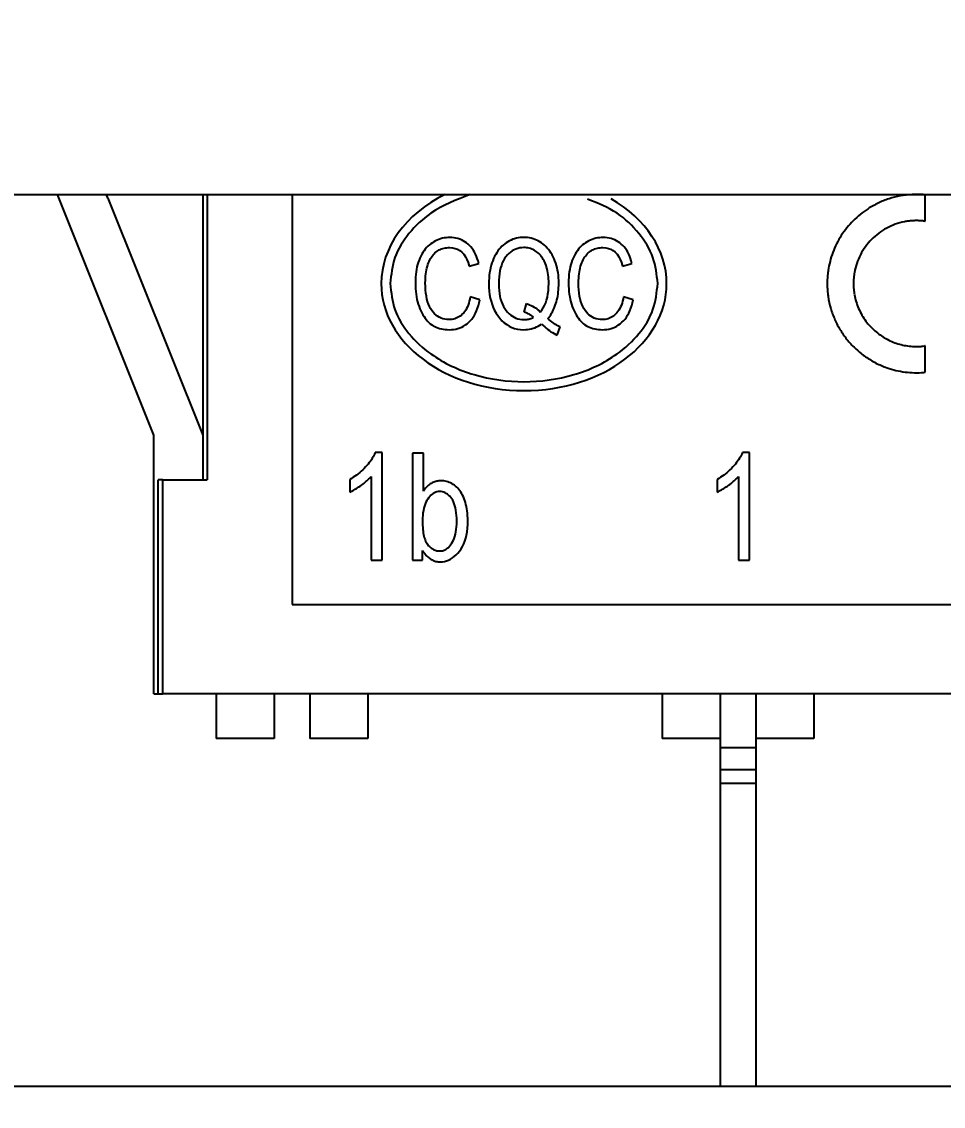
# Model space of a CAD drawing. Header units: millimetres. Extents: x 53 to 380, y 29 to 265.
# Drawn here: x 118.97 to 124.13, y 229.2 to 235.28 of the extents above; entities that cross this region are included whole.
import ezdxf

# ---------------------------------------------------------------- set-up
doc = ezdxf.new("R2010")
doc.units = ezdxf.units.MM
doc.styles.add('SLDTEXTSTYLE0', font='TXT', dxfattribs={"width": 0.75})
doc.dimstyles.new('SLDDIMSTYLE0', dxfattribs={"dimtxt": 3.5, "dimasz": 3.302, "dimexe": 0, "dimexo": 0.0625, "dimgap": 0.875, "dimtad": 1, "dimlfac": 2, "dimrnd": 1e-09, "dimzin": 4, "dimdsep": 46, "dimtxsty": 'SLDTEXTSTYLE0', "dimsah": 1, "dimcen": 0.09, "dimadec": 0, "dimazin": 1, "dimtfac": 1, "dimtofl": 0, "dimtmove": 0, "dimatfit": 3, "dimfxl": 1, "dimfrac": 2, "dimtolj": 1, "dimtzin": 12, "dimarcsym": 0})

# ---------------------------------------------------------------- blocks, each defined once
blk = doc.blocks.new('_D_1')
at = {"color": 7, "linetype": 'Continuous', "lineweight": 0, "transparency": 16777216}
for p, q in [((60.4835, 230.3116), (60.4835, 261.9316)), ((165.4838, 218.3116), (165.4838, 261.9316)), ((165.4838, 260.9316), (60.4835, 260.9316))]:
    blk.add_line(p, q, dxfattribs=at)
at = {"color": 7, "linetype": 'Continuous', "lineweight": 18, "transparency": 16777216}
for points in [[(60.4835, 260.9316), (63.7855, 260.4236), (63.7855, 261.4396)], [(165.4838, 260.9316), (162.1818, 261.4396), (162.1818, 260.4236)]]:
    blk.add_solid(points, dxfattribs=at)
at = {"color": 7, "linetype": 'Continuous', "lineweight": 18, "transparency": 16777216, "insert": (116.6187, 265.4433), "char_height": 3.5, "attachment_point": 1, "style": 'SLDTEXTSTYLE0'}
blk.add_mtext('210.00', dxfattribs=at)

msp = doc.modelspace()

# ---------------------------------------------------------------- linework, layer by layer
at = {"color": 7, "linetype": 'Continuous', "lineweight": 25}
for p, q in [((116.9602, 234.3116), (188.9835, 234.3116)), ((119.7085, 232.9616), (119.1685, 234.3116)), ((119.4516, 234.2915), (119.444, 234.3116)), ((119.9835, 234.3116), (119.9835, 232.7116)), ((120.4835, 234.3116), (120.4835, 232.0116)), ((124.0331, 234.3092), (124.0288, 234.3096)), ((124.0331, 234.2351), (124.0331, 234.3092)), ((119.4516, 234.2915), (119.9835, 232.9616)), ((124.0331, 234.161), (124.0331, 234.2351)), ((124.0311, 234.1613), (124.0331, 234.161)), ((121.3166, 234.0628), (121.3069, 234.0596)), ((121.3265, 234.0655), (121.3166, 234.0628)), ((121.3367, 234.0675), (121.3265, 234.0655)), ((121.347, 234.069), (121.3367, 234.0675)), ((121.3575, 234.0698), (121.347, 234.069)), ((121.3683, 234.0701), (121.3575, 234.0698)), ((121.38, 234.0698), (121.3683, 234.0701)), ((121.3914, 234.0686), (121.38, 234.0698)), ((121.4024, 234.0668), (121.3914, 234.0686)), ((121.4131, 234.0642), (121.4024, 234.0668)), ((121.4235, 234.0609), (121.4131, 234.0642)), ((121.4335, 234.0568), (121.4235, 234.0609)), ((121.7211, 234.0598), (121.7116, 234.056)), ((121.7309, 234.0631), (121.7211, 234.0598)), ((121.7409, 234.0657), (121.7309, 234.0631)), ((121.7511, 234.0678), (121.7409, 234.0657)), ((121.7615, 234.0693), (121.7511, 234.0678)), ((121.7722, 234.0702), (121.7615, 234.0693)), ((121.783, 234.0705), (121.7722, 234.0702)), ((121.7938, 234.0702), (121.783, 234.0705)), ((121.8043, 234.0692), (121.7938, 234.0702)), ((121.8147, 234.0677), (121.8043, 234.0692)), ((121.8248, 234.0656), (121.8147, 234.0677)), ((121.8348, 234.0628), (121.8248, 234.0656)), ((121.8446, 234.0595), (121.8348, 234.0628)), ((122.1758, 234.0628), (122.166, 234.0596)), ((122.1857, 234.0655), (122.1758, 234.0628)), ((122.1958, 234.0675), (122.1857, 234.0655)), ((122.2061, 234.069), (122.1958, 234.0675)), ((122.2167, 234.0698), (122.2061, 234.069)), ((122.2274, 234.0701), (122.2167, 234.0698)), ((122.2391, 234.0698), (122.2274, 234.0701)), ((122.2505, 234.0686), (122.2391, 234.0698)), ((122.2615, 234.0668), (122.2505, 234.0686)), ((122.2722, 234.0642), (122.2615, 234.0668)), ((122.2826, 234.0609), (122.2722, 234.0642)), ((122.2926, 234.0568), (122.2826, 234.0609)), ((121.2306, 234.0048), (121.2238, 233.9959)), ((121.2378, 234.0132), (121.2306, 234.0048)), ((121.2453, 234.021), (121.2378, 234.0132)), ((121.2532, 234.0282), (121.2453, 234.021)), ((121.2614, 234.0349), (121.2532, 234.0282)), ((121.2701, 234.041), (121.2614, 234.0349)), ((121.279, 234.0465), (121.2701, 234.041)), ((121.2881, 234.0515), (121.279, 234.0465)), ((121.2974, 234.0558), (121.2881, 234.0515)), ((121.3069, 234.0596), (121.2974, 234.0558)), ((121.3024, 233.9965), (121.3088, 234.0001)), ((121.3088, 234.0001), (121.3153, 234.0032)), ((121.3153, 234.0032), (121.3221, 234.006)), ((121.3221, 234.006), (121.3291, 234.0083)), ((121.3291, 234.0083), (121.3363, 234.0102)), ((121.3363, 234.0102), (121.3437, 234.0116)), ((121.3437, 234.0116), (121.3513, 234.0127)), ((121.3513, 234.0127), (121.3592, 234.0133)), ((121.3592, 234.0133), (121.3673, 234.0135)), ((121.3673, 234.0135), (121.3832, 234.0125)), ((121.3832, 234.0125), (121.3979, 234.0093)), ((121.3979, 234.0093), (121.4116, 234.0041)), ((121.4116, 234.0041), (121.4242, 233.9968)), ((121.4432, 234.052), (121.4335, 234.0568)), ((121.4525, 234.0464), (121.4432, 234.052)), ((121.4616, 234.0402), (121.4525, 234.0464)), ((121.4703, 234.0331), (121.4616, 234.0402)), ((121.4785, 234.0254), (121.4703, 234.0331)), ((121.4863, 234.0169), (121.4785, 234.0254)), ((121.4935, 234.0078), (121.4863, 234.0169)), ((121.5003, 233.998), (121.4935, 234.0078)), ((121.6447, 234.004), (121.6378, 233.9948)), ((121.6519, 234.0126), (121.6447, 234.004)), ((121.6595, 234.0206), (121.6519, 234.0126)), ((121.6674, 234.028), (121.6595, 234.0206)), ((121.6757, 234.0348), (121.6674, 234.028)), ((121.6843, 234.041), (121.6757, 234.0348)), ((121.6932, 234.0466), (121.6843, 234.041)), ((121.7023, 234.0516), (121.6932, 234.0466)), ((121.7116, 234.056), (121.7023, 234.0516)), ((121.7278, 234.0008), (121.7179, 233.9952)), ((121.7381, 234.0054), (121.7278, 234.0008)), ((121.7488, 234.0089), (121.7381, 234.0054)), ((121.7599, 234.0115), (121.7488, 234.0089)), ((121.7714, 234.013), (121.7599, 234.0115)), ((121.7834, 234.0135), (121.7714, 234.013)), ((121.7909, 234.0133), (121.7834, 234.0135)), ((121.7984, 234.0126), (121.7909, 234.0133)), ((121.8057, 234.0114), (121.7984, 234.0126)), ((121.813, 234.0098), (121.8057, 234.0114)), ((121.8201, 234.0077), (121.813, 234.0098)), ((121.8271, 234.0052), (121.8201, 234.0077)), ((121.8339, 234.0021), (121.8271, 234.0052)), ((121.8407, 233.9987), (121.8339, 234.0021)), ((121.8542, 234.0555), (121.8446, 234.0595)), ((121.8636, 234.0509), (121.8542, 234.0555)), ((121.8728, 234.0457), (121.8636, 234.0509)), ((121.8818, 234.0399), (121.8728, 234.0457)), ((121.8905, 234.0336), (121.8818, 234.0399)), ((121.8988, 234.0266), (121.8905, 234.0336)), ((121.9068, 234.0191), (121.8988, 234.0266)), ((121.9144, 234.011), (121.9068, 234.0191)), ((121.9217, 234.0024), (121.9144, 234.011)), ((121.9286, 233.9932), (121.9217, 234.0024)), ((122.0898, 234.0048), (122.083, 233.9959)), ((122.0969, 234.0132), (122.0898, 234.0048)), ((122.1044, 234.021), (122.0969, 234.0132)), ((122.1123, 234.0282), (122.1044, 234.021)), ((122.1206, 234.0349), (122.1123, 234.0282)), ((122.1292, 234.041), (122.1206, 234.0349)), ((122.1381, 234.0465), (122.1292, 234.041)), ((122.1472, 234.0515), (122.1381, 234.0465)), ((122.1565, 234.0558), (122.1472, 234.0515)), ((122.166, 234.0596), (122.1565, 234.0558)), ((122.1616, 233.9965), (122.1679, 234.0001)), ((122.1679, 234.0001), (122.1745, 234.0032)), ((122.1745, 234.0032), (122.1812, 234.006)), ((122.1812, 234.006), (122.1882, 234.0083)), ((122.1882, 234.0083), (122.1954, 234.0102)), ((122.1954, 234.0102), (122.2028, 234.0116)), ((122.2028, 234.0116), (122.2105, 234.0127)), ((122.2105, 234.0127), (122.2183, 234.0133)), ((122.2183, 234.0133), (122.2264, 234.0135)), ((122.2264, 234.0135), (122.2423, 234.0125)), ((122.2423, 234.0125), (122.2571, 234.0093)), ((122.2571, 234.0093), (122.2708, 234.0041)), ((122.2708, 234.0041), (122.2834, 233.9968)), ((122.3023, 234.052), (122.2926, 234.0568)), ((122.3117, 234.0464), (122.3023, 234.052)), ((122.3207, 234.0402), (122.3117, 234.0464)), ((122.3294, 234.0331), (122.3207, 234.0402)), ((122.3377, 234.0254), (122.3294, 234.0331)), ((122.3454, 234.0169), (122.3377, 234.0254)), ((122.3527, 234.0078), (122.3454, 234.0169)), ((122.3594, 233.998), (122.3527, 234.0078)), ((121.1954, 233.943), (121.191, 233.9308)), ((121.2003, 233.9547), (121.1954, 233.943)), ((121.2056, 233.9658), (121.2003, 233.9547)), ((121.2113, 233.9764), (121.2056, 233.9658)), ((121.2174, 233.9864), (121.2113, 233.9764)), ((121.2238, 233.9959), (121.2174, 233.9864)), ((121.2521, 233.9359), (121.256, 233.944)), ((121.256, 233.944), (121.2602, 233.9517)), ((121.2602, 233.9517), (121.2647, 233.959)), ((121.2647, 233.959), (121.2693, 233.9657)), ((121.2693, 233.9657), (121.2742, 233.972)), ((121.2742, 233.972), (121.2794, 233.9778)), ((121.2794, 233.9778), (121.2848, 233.9832)), ((121.2848, 233.9832), (121.2904, 233.9881)), ((121.2904, 233.9881), (121.2963, 233.9925)), ((121.2963, 233.9925), (121.3024, 233.9965)), ((121.4242, 233.9968), (121.4357, 233.9874)), ((121.4357, 233.9874), (121.4461, 233.9759)), ((121.4461, 233.9759), (121.4554, 233.9624)), ((121.4554, 233.9624), (121.4636, 233.9467)), ((121.4636, 233.9467), (121.4707, 233.929)), ((121.5065, 233.9875), (121.5003, 233.998)), ((121.5122, 233.9763), (121.5065, 233.9875)), ((121.5174, 233.9644), (121.5122, 233.9763)), ((121.5221, 233.9518), (121.5174, 233.9644)), ((121.5263, 233.9385), (121.5221, 233.9518)), ((121.53, 233.9245), (121.5263, 233.9385)), ((121.6084, 233.9398), (121.6038, 233.9273)), ((121.6135, 233.9519), (121.6084, 233.9398)), ((121.6191, 233.9636), (121.6135, 233.9519)), ((121.625, 233.9746), (121.6191, 233.9636)), ((121.6312, 233.985), (121.625, 233.9746)), ((121.6378, 233.9948), (121.6312, 233.985)), ((121.6682, 233.9402), (121.6621, 233.9275)), ((121.675, 233.9518), (121.6682, 233.9402)), ((121.6826, 233.9625), (121.675, 233.9518)), ((121.6908, 233.9722), (121.6826, 233.9625)), ((121.6994, 233.9809), (121.6908, 233.9722)), ((121.7085, 233.9885), (121.6994, 233.9809)), ((121.7179, 233.9952), (121.7085, 233.9885)), ((121.8473, 233.9947), (121.8407, 233.9987)), ((121.8538, 233.9903), (121.8473, 233.9947)), ((121.8601, 233.9855), (121.8538, 233.9903)), ((121.8661, 233.9802), (121.8601, 233.9855)), ((121.8719, 233.9744), (121.8661, 233.9802)), ((121.8773, 233.9683), (121.8719, 233.9744)), ((121.8825, 233.9617), (121.8773, 233.9683)), ((121.8874, 233.9546), (121.8825, 233.9617)), ((121.8921, 233.9472), (121.8874, 233.9546)), ((121.8964, 233.9392), (121.8921, 233.9472)), ((121.9005, 233.9309), (121.8964, 233.9392)), ((121.9351, 233.9835), (121.9286, 233.9932)), ((121.9413, 233.9732), (121.9351, 233.9835)), ((121.9471, 233.9623), (121.9413, 233.9732)), ((121.9525, 233.9509), (121.9471, 233.9623)), ((121.9575, 233.939), (121.9525, 233.9509)), ((121.962, 233.9267), (121.9575, 233.939)), ((122.0546, 233.943), (122.0502, 233.9308)), ((122.0595, 233.9547), (122.0546, 233.943)), ((122.0648, 233.9658), (122.0595, 233.9547)), ((122.0705, 233.9764), (122.0648, 233.9658)), ((122.0765, 233.9864), (122.0705, 233.9764)), ((122.083, 233.9959), (122.0765, 233.9864)), ((122.1112, 233.9359), (122.1152, 233.944)), ((122.1152, 233.944), (122.1194, 233.9517)), ((122.1194, 233.9517), (122.1238, 233.959)), ((122.1238, 233.959), (122.1285, 233.9657)), ((122.1285, 233.9657), (122.1334, 233.972)), ((122.1334, 233.972), (122.1385, 233.9778)), ((122.1385, 233.9778), (122.1439, 233.9832)), ((122.1439, 233.9832), (122.1496, 233.9881)), ((122.1496, 233.9881), (122.1555, 233.9925)), ((122.1555, 233.9925), (122.1616, 233.9965)), ((122.2834, 233.9968), (122.2949, 233.9874)), ((122.2949, 233.9874), (122.3053, 233.9759)), ((122.3053, 233.9759), (122.3146, 233.9624)), ((122.3146, 233.9624), (122.3228, 233.9467)), ((122.3228, 233.9467), (122.3299, 233.929)), ((122.3656, 233.9875), (122.3594, 233.998)), ((122.3714, 233.9763), (122.3656, 233.9875)), ((122.3766, 233.9644), (122.3714, 233.9763)), ((122.3812, 233.9518), (122.3766, 233.9644)), ((122.3854, 233.9385), (122.3812, 233.9518)), ((122.3891, 233.9245), (122.3854, 233.9385)), ((121.181, 233.8912), (121.1787, 233.877)), ((121.1838, 233.9049), (121.181, 233.8912)), ((121.1872, 233.9181), (121.1838, 233.9049)), ((121.191, 233.9308), (121.1872, 233.9181)), ((121.235, 233.877), (121.2369, 233.888)), ((121.2369, 233.888), (121.2393, 233.8985)), ((121.2393, 233.8985), (121.242, 233.9085)), ((121.242, 233.9085), (121.245, 233.9181)), ((121.245, 233.9181), (121.2484, 233.9272)), ((121.2484, 233.9272), (121.2521, 233.9359)), ((121.4707, 233.929), (121.4767, 233.9091)), ((121.4767, 233.9091), (121.53, 233.9245)), ((121.5933, 233.887), (121.5909, 233.8727)), ((121.5963, 233.9009), (121.5933, 233.887)), ((121.5998, 233.9143), (121.5963, 233.9009)), ((121.6038, 233.9273), (121.5998, 233.9143)), ((121.6489, 233.8836), (121.6461, 233.867)), ((121.6525, 233.8992), (121.6489, 233.8836)), ((121.6569, 233.9138), (121.6525, 233.8992)), ((121.6621, 233.9275), (121.6569, 233.9138)), ((121.9043, 233.9221), (121.9005, 233.9309)), ((121.9077, 233.9129), (121.9043, 233.9221)), ((121.9108, 233.9033), (121.9077, 233.9129)), ((121.9136, 233.8933), (121.9108, 233.9033)), ((121.9159, 233.883), (121.9136, 233.8933)), ((121.918, 233.8722), (121.9159, 233.883)), ((121.9659, 233.9139), (121.962, 233.9267)), ((121.9693, 233.9007), (121.9659, 233.9139)), ((121.9722, 233.8871), (121.9693, 233.9007)), ((121.9746, 233.8731), (121.9722, 233.8871)), ((122.0401, 233.8912), (122.0378, 233.877)), ((122.043, 233.9049), (122.0401, 233.8912)), ((122.0463, 233.9181), (122.043, 233.9049)), ((122.0502, 233.9308), (122.0463, 233.9181)), ((122.0941, 233.877), (122.0961, 233.888)), ((122.0961, 233.888), (122.0984, 233.8985)), ((122.0984, 233.8985), (122.1011, 233.9085)), ((122.1011, 233.9085), (122.1041, 233.9181)), ((122.1041, 233.9181), (122.1075, 233.9272)), ((122.1075, 233.9272), (122.1112, 233.9359)), ((122.3299, 233.929), (122.3359, 233.9091)), ((122.3359, 233.9091), (122.3891, 233.9245)), ((121.1748, 233.8313), (121.1746, 233.815)), ((121.1756, 233.847), (121.1748, 233.8313)), ((121.1769, 233.8622), (121.1756, 233.847)), ((121.1787, 233.877), (121.1769, 233.8622)), ((121.2305, 233.815), (121.2307, 233.8283)), ((121.2307, 233.8283), (121.2312, 233.8412)), ((121.2312, 233.8412), (121.2321, 233.8536)), ((121.2321, 233.8536), (121.2334, 233.8655)), ((121.2334, 233.8655), (121.235, 233.877)), ((121.5868, 233.8273), (121.5866, 233.8113)), ((121.5876, 233.8429), (121.5868, 233.8273)), ((121.589, 233.858), (121.5876, 233.8429)), ((121.5909, 233.8727), (121.589, 233.858)), ((121.6429, 233.8308), (121.6425, 233.8113)), ((121.6441, 233.8494), (121.6429, 233.8308)), ((121.6461, 233.867), (121.6441, 233.8494)), ((121.9196, 233.8611), (121.918, 233.8722)), ((121.9209, 233.8496), (121.9196, 233.8611)), ((121.9218, 233.8376), (121.9209, 233.8496)), ((121.9223, 233.8253), (121.9218, 233.8376)), ((121.9225, 233.8126), (121.9223, 233.8253)), ((121.9764, 233.8586), (121.9746, 233.8731)), ((121.9777, 233.8437), (121.9764, 233.8586)), ((121.9785, 233.8284), (121.9777, 233.8437)), ((121.9788, 233.8126), (121.9785, 233.8284)), ((122.034, 233.8313), (122.0337, 233.815)), ((122.0347, 233.847), (122.034, 233.8313)), ((122.036, 233.8622), (122.0347, 233.847)), ((122.0378, 233.877), (122.036, 233.8622)), ((122.0896, 233.815), (122.0898, 233.8283)), ((122.0898, 233.8283), (122.0904, 233.8412)), ((122.0904, 233.8412), (122.0912, 233.8536)), ((122.0912, 233.8536), (122.0925, 233.8655)), ((122.0925, 233.8655), (122.0941, 233.877)), ((121.1746, 233.815), (121.1748, 233.7985)), ((121.1748, 233.7985), (121.1756, 233.7825)), ((121.1756, 233.7825), (121.1769, 233.7669)), ((121.1769, 233.7669), (121.1787, 233.7517)), ((121.2309, 233.795), (121.2305, 233.815)), ((121.2319, 233.776), (121.2309, 233.795)), ((121.2338, 233.758), (121.2319, 233.776)), ((121.2363, 233.7411), (121.2338, 233.758)), ((121.5866, 233.8113), (121.5871, 233.7899)), ((121.5871, 233.7899), (121.5886, 233.7694)), ((121.5886, 233.7694), (121.5911, 233.7496)), ((121.6425, 233.8113), (121.6429, 233.792)), ((121.6429, 233.792), (121.6441, 233.7736)), ((121.6441, 233.7736), (121.6462, 233.7562)), ((121.6462, 233.7562), (121.649, 233.7397)), ((121.9182, 233.7533), (121.9206, 233.772)), ((121.9206, 233.772), (121.922, 233.7918)), ((121.922, 233.7918), (121.9225, 233.8126)), ((121.9747, 233.7532), (121.9762, 233.7646)), ((121.9762, 233.7646), (121.9773, 233.7762)), ((121.9773, 233.7762), (121.9781, 233.7881)), ((121.9781, 233.7881), (121.9786, 233.8003)), ((121.9786, 233.8003), (121.9788, 233.8126)), ((122.0337, 233.815), (122.034, 233.7985)), ((122.034, 233.7985), (122.0347, 233.7825)), ((122.0347, 233.7825), (122.036, 233.7669)), ((122.036, 233.7669), (122.0378, 233.7517)), ((122.09, 233.795), (122.0896, 233.815)), ((122.0911, 233.776), (122.09, 233.795)), ((122.0929, 233.758), (122.0911, 233.776)), ((122.0954, 233.7411), (122.0929, 233.758)), ((121.1787, 233.7517), (121.181, 233.737)), ((121.181, 233.737), (121.1838, 233.7227)), ((121.1838, 233.7227), (121.1872, 233.7089)), ((121.1872, 233.7089), (121.191, 233.6955)), ((121.191, 233.6955), (121.1954, 233.6826)), ((121.2395, 233.7252), (121.2363, 233.7411)), ((121.2435, 233.7103), (121.2395, 233.7252)), ((121.2482, 233.6964), (121.2435, 233.7103)), ((121.2536, 233.6836), (121.2482, 233.6964)), ((121.4741, 233.7014), (121.4704, 233.6908)), ((121.4773, 233.7126), (121.4741, 233.7014)), ((121.4801, 233.7244), (121.4773, 233.7126)), ((121.4825, 233.7369), (121.4801, 233.7244)), ((121.5371, 233.7202), (121.4825, 233.7369)), ((121.5288, 233.6882), (121.5332, 233.7038)), ((121.5332, 233.7038), (121.5371, 233.7202)), ((121.5911, 233.7496), (121.5946, 233.7305)), ((121.5946, 233.7305), (121.5991, 233.7122)), ((121.5991, 233.7122), (121.6046, 233.6946)), ((121.649, 233.7397), (121.6526, 233.7242)), ((121.6526, 233.7242), (121.6571, 233.7097)), ((121.6571, 233.7097), (121.6624, 233.6961)), ((121.6624, 233.6961), (121.6685, 233.6835)), ((121.784, 233.6516), (121.7973, 233.6997)), ((121.7973, 233.6997), (121.8065, 233.6964)), ((121.8065, 233.6964), (121.8154, 233.6928)), ((121.8991, 233.6891), (121.9053, 233.7036)), ((121.9053, 233.7036), (121.9106, 233.7191)), ((121.9106, 233.7191), (121.9149, 233.7357)), ((121.9149, 233.7357), (121.9182, 233.7533)), ((121.9592, 233.6898), (121.9626, 233.6997)), ((121.9626, 233.6997), (121.9657, 233.7099)), ((121.9657, 233.7099), (121.9684, 233.7204)), ((121.9684, 233.7204), (121.9709, 233.7311)), ((121.9709, 233.7311), (121.973, 233.742)), ((121.973, 233.742), (121.9747, 233.7532)), ((122.0378, 233.7517), (122.0401, 233.737)), ((122.0401, 233.737), (122.043, 233.7227)), ((122.043, 233.7227), (122.0463, 233.7089)), ((122.0463, 233.7089), (122.0502, 233.6955)), ((122.0502, 233.6955), (122.0546, 233.6826)), ((122.0987, 233.7252), (122.0954, 233.7411)), ((122.1027, 233.7103), (122.0987, 233.7252)), ((122.1074, 233.6964), (122.1027, 233.7103)), ((122.1128, 233.6836), (122.1074, 233.6964)), ((122.3332, 233.7014), (122.3295, 233.6908)), ((122.3365, 233.7126), (122.3332, 233.7014)), ((122.3393, 233.7244), (122.3365, 233.7126)), ((122.3417, 233.7369), (122.3393, 233.7244)), ((122.3963, 233.7202), (122.3417, 233.7369)), ((122.3879, 233.6882), (122.3924, 233.7038)), ((122.3924, 233.7038), (122.3963, 233.7202)), ((121.1954, 233.6826), (121.2003, 233.6701)), ((121.2003, 233.6701), (121.2056, 233.6581)), ((121.2056, 233.6581), (121.2112, 233.6468)), ((121.2112, 233.6468), (121.2171, 233.6362)), ((121.2171, 233.6362), (121.2233, 233.6263)), ((121.2598, 233.6718), (121.2536, 233.6836)), ((121.2667, 233.661), (121.2598, 233.6718)), ((121.2741, 233.6513), (121.2667, 233.661)), ((121.2821, 233.6425), (121.2741, 233.6513)), ((121.2905, 233.6348), (121.2821, 233.6425)), ((121.2994, 233.6282), (121.2905, 233.6348)), ((121.4328, 233.6352), (121.426, 233.6299)), ((121.4394, 233.6412), (121.4328, 233.6352)), ((121.4456, 233.6479), (121.4394, 233.6412)), ((121.4514, 233.6552), (121.4456, 233.6479)), ((121.4568, 233.6631), (121.4514, 233.6552)), ((121.4618, 233.6717), (121.4568, 233.6631)), ((121.4663, 233.6809), (121.4618, 233.6717)), ((121.4704, 233.6908), (121.4663, 233.6809)), ((121.4985, 233.6232), (121.5057, 233.6345)), ((121.5057, 233.6345), (121.5123, 233.6467)), ((121.5123, 233.6467), (121.5183, 233.6596)), ((121.5183, 233.6596), (121.5238, 233.6735)), ((121.5238, 233.6735), (121.5288, 233.6882)), ((121.6046, 233.6946), (121.6111, 233.6778)), ((121.6111, 233.6778), (121.6187, 233.6617)), ((121.6187, 233.6617), (121.6272, 233.6464)), ((121.6272, 233.6464), (121.6367, 233.6319)), ((121.6685, 233.6835), (121.6754, 233.6718)), ((121.6754, 233.6718), (121.6831, 233.661)), ((121.6831, 233.661), (121.6914, 233.6513)), ((121.6914, 233.6513), (121.7001, 233.6425)), ((121.7001, 233.6425), (121.7092, 233.6348)), ((121.7092, 233.6348), (121.7186, 233.6282)), ((121.7897, 233.6498), (121.784, 233.6516)), ((121.7954, 233.6478), (121.7897, 233.6498)), ((121.8009, 233.6455), (121.7954, 233.6478)), ((121.8064, 233.643), (121.8009, 233.6455)), ((121.8118, 233.6402), (121.8064, 233.643)), ((121.8172, 233.6372), (121.8118, 233.6402)), ((121.8154, 233.6928), (121.8239, 233.6888)), ((121.8225, 233.634), (121.8172, 233.6372)), ((121.8239, 233.6888), (121.8322, 233.6846)), ((121.8322, 233.6846), (121.8401, 233.6799)), ((121.8401, 233.6799), (121.8476, 233.675)), ((121.8476, 233.675), (121.8549, 233.6697)), ((121.8549, 233.6697), (121.8618, 233.6642)), ((121.8618, 233.6642), (121.8685, 233.6582)), ((121.8685, 233.6582), (121.8748, 233.652)), ((121.8748, 233.652), (121.8838, 233.6633)), ((121.8838, 233.6633), (121.892, 233.6757)), ((121.892, 233.6757), (121.8991, 233.6891)), ((121.9283, 233.6294), (121.9335, 233.6371)), ((121.9335, 233.6371), (121.9384, 233.6451)), ((121.9384, 233.6451), (121.9431, 233.6533)), ((121.9431, 233.6533), (121.9475, 233.662)), ((121.9475, 233.662), (121.9517, 233.6709)), ((121.9517, 233.6709), (121.9556, 233.6802)), ((121.9556, 233.6802), (121.9592, 233.6898)), ((122.0546, 233.6826), (122.0595, 233.6701)), ((122.0595, 233.6701), (122.0648, 233.6581)), ((122.0648, 233.6581), (122.0703, 233.6468)), ((122.0703, 233.6468), (122.0762, 233.6362)), ((122.0762, 233.6362), (122.0824, 233.6263)), ((122.1189, 233.6718), (122.1128, 233.6836)), ((122.1258, 233.661), (122.1189, 233.6718)), ((122.1333, 233.6513), (122.1258, 233.661)), ((122.1412, 233.6425), (122.1333, 233.6513)), ((122.1496, 233.6348), (122.1412, 233.6425)), ((122.1585, 233.6282), (122.1496, 233.6348)), ((122.292, 233.6352), (122.2852, 233.6299)), ((122.2985, 233.6412), (122.292, 233.6352)), ((122.3048, 233.6479), (122.2985, 233.6412)), ((122.3106, 233.6552), (122.3048, 233.6479)), ((122.316, 233.6631), (122.3106, 233.6552)), ((122.3209, 233.6717), (122.316, 233.6631)), ((122.3254, 233.6809), (122.3209, 233.6717)), ((122.3295, 233.6908), (122.3254, 233.6809)), ((122.3577, 233.6232), (122.3648, 233.6345)), ((122.3648, 233.6345), (122.3714, 233.6467)), ((122.3714, 233.6467), (122.3775, 233.6596)), ((122.3775, 233.6596), (122.383, 233.6735)), ((122.383, 233.6735), (122.3879, 233.6882)), ((121.2233, 233.6263), (121.2297, 233.6171)), ((121.2297, 233.6171), (121.2365, 233.6085)), ((121.2365, 233.6085), (121.2436, 233.6006)), ((121.2436, 233.6006), (121.2509, 233.5933)), ((121.2509, 233.5933), (121.2585, 233.5868)), ((121.2585, 233.5868), (121.2665, 233.5809)), ((121.2665, 233.5809), (121.2747, 233.5756)), ((121.2747, 233.5756), (121.2833, 233.5709)), ((121.3088, 233.6225), (121.2994, 233.6282)), ((121.3186, 233.6179), (121.3088, 233.6225)), ((121.329, 233.6143), (121.3186, 233.6179)), ((121.3398, 233.6117), (121.329, 233.6143)), ((121.3511, 233.6102), (121.3398, 233.6117)), ((121.3628, 233.6097), (121.3511, 233.6102)), ((121.3716, 233.61), (121.3628, 233.6097)), ((121.3801, 233.611), (121.3716, 233.61)), ((121.3883, 233.6125), (121.3801, 233.611)), ((121.3964, 233.6147), (121.3883, 233.6125)), ((121.4041, 233.6176), (121.3964, 233.6147)), ((121.4117, 233.621), (121.4041, 233.6176)), ((121.419, 233.6251), (121.4117, 233.621)), ((121.426, 233.6299), (121.419, 233.6251)), ((121.4346, 233.568), (121.445, 233.5734)), ((121.445, 233.5734), (121.455, 233.5796)), ((121.455, 233.5796), (121.4646, 233.5866)), ((121.4646, 233.5866), (121.4738, 233.5945)), ((121.4738, 233.5945), (121.4826, 233.6032)), ((121.4826, 233.6032), (121.4908, 233.6128)), ((121.4908, 233.6128), (121.4985, 233.6232)), ((121.6367, 233.6319), (121.6482, 233.6169)), ((121.6482, 233.6169), (121.6603, 233.6035)), ((121.6603, 233.6035), (121.6732, 233.5917)), ((121.6732, 233.5917), (121.6867, 233.5814)), ((121.6867, 233.5814), (121.7009, 233.5728)), ((121.7186, 233.6282), (121.7285, 233.6225)), ((121.7285, 233.6225), (121.7387, 233.6179)), ((121.7387, 233.6179), (121.7493, 233.6143)), ((121.7493, 233.6143), (121.7603, 233.6117)), ((121.7603, 233.6117), (121.7716, 233.6102)), ((121.7716, 233.6102), (121.7834, 233.6097)), ((121.7834, 233.6097), (121.7891, 233.6098)), ((121.7891, 233.6098), (121.7947, 233.6102)), ((121.7947, 233.6102), (121.8003, 233.6109)), ((121.8003, 233.6109), (121.8058, 233.6118)), ((121.8058, 233.6118), (121.8113, 233.613)), ((121.8113, 233.613), (121.8168, 233.6145)), ((121.8168, 233.6145), (121.8221, 233.6162)), ((121.8221, 233.6162), (121.8275, 233.6182)), ((121.8277, 233.6306), (121.8225, 233.634)), ((121.8275, 233.6182), (121.8327, 233.6205)), ((121.8329, 233.6269), (121.8277, 233.6306)), ((121.8327, 233.6205), (121.8379, 233.623)), ((121.8379, 233.623), (121.8329, 233.6269)), ((121.8641, 233.5729), (121.8734, 233.5782)), ((121.8734, 233.5782), (121.8826, 233.5841)), ((121.8826, 233.5841), (121.8912, 233.576)), ((121.8912, 233.576), (121.8999, 233.5683)), ((121.9171, 233.6151), (121.9228, 233.6221)), ((121.9246, 233.609), (121.9171, 233.6151)), ((121.9228, 233.6221), (121.9283, 233.6294)), ((121.932, 233.6031), (121.9246, 233.609)), ((121.9392, 233.5977), (121.932, 233.6031)), ((121.9464, 233.5925), (121.9392, 233.5977)), ((121.9534, 233.5877), (121.9464, 233.5925)), ((121.9603, 233.5832), (121.9534, 233.5877)), ((121.9671, 233.5791), (121.9603, 233.5832)), ((121.9737, 233.5753), (121.9671, 233.5791)), ((121.9802, 233.5719), (121.9737, 233.5753)), ((122.0824, 233.6263), (122.0889, 233.6171)), ((122.0889, 233.6171), (122.0956, 233.6085)), ((122.0956, 233.6085), (122.1027, 233.6006)), ((122.1027, 233.6006), (122.11, 233.5933)), ((122.11, 233.5933), (122.1177, 233.5868)), ((122.1177, 233.5868), (122.1256, 233.5809)), ((122.1256, 233.5809), (122.1339, 233.5756)), ((122.1339, 233.5756), (122.1424, 233.5709)), ((122.1679, 233.6225), (122.1585, 233.6282)), ((122.1778, 233.6179), (122.1679, 233.6225)), ((122.1881, 233.6143), (122.1778, 233.6179)), ((122.1989, 233.6117), (122.1881, 233.6143)), ((122.2102, 233.6102), (122.1989, 233.6117)), ((122.222, 233.6097), (122.2102, 233.6102)), ((122.2307, 233.61), (122.222, 233.6097)), ((122.2392, 233.611), (122.2307, 233.61)), ((122.2475, 233.6125), (122.2392, 233.611)), ((122.2555, 233.6147), (122.2475, 233.6125)), ((122.2633, 233.6176), (122.2555, 233.6147)), ((122.2708, 233.621), (122.2633, 233.6176)), ((122.2781, 233.6251), (122.2708, 233.621)), ((122.2852, 233.6299), (122.2781, 233.6251)), ((122.2937, 233.568), (122.3041, 233.5734)), ((122.3041, 233.5734), (122.3141, 233.5796)), ((122.3141, 233.5796), (122.3238, 233.5866)), ((122.3238, 233.5866), (122.333, 233.5945)), ((122.333, 233.5945), (122.3418, 233.6032)), ((122.3418, 233.6032), (122.35, 233.6128)), ((122.35, 233.6128), (122.3577, 233.6232)), ((121.2833, 233.5709), (121.2922, 233.5667)), ((121.2922, 233.5667), (121.3015, 233.5631)), ((121.3015, 233.5631), (121.311, 233.56)), ((121.311, 233.56), (121.3209, 233.5575)), ((121.3209, 233.5575), (121.3312, 233.5556)), ((121.3312, 233.5556), (121.3417, 233.5542)), ((121.3417, 233.5542), (121.3526, 233.5534)), ((121.3526, 233.5534), (121.3639, 233.5531)), ((121.3639, 233.5531), (121.3766, 233.5535)), ((121.3766, 233.5535), (121.389, 233.5547)), ((121.389, 233.5547), (121.401, 233.5568)), ((121.401, 233.5568), (121.4126, 233.5597)), ((121.4126, 233.5597), (121.4238, 233.5634)), ((121.4238, 233.5634), (121.4346, 233.568)), ((121.7009, 233.5728), (121.7158, 233.5657)), ((121.7158, 233.5657), (121.7314, 233.5602)), ((121.7314, 233.5602), (121.7477, 233.5562)), ((121.7477, 233.5562), (121.7647, 233.5539)), ((121.7647, 233.5539), (121.7823, 233.5531)), ((121.7823, 233.5531), (121.7932, 233.5534)), ((121.7932, 233.5534), (121.8039, 233.5543)), ((121.8039, 233.5543), (121.8144, 233.5559)), ((121.8144, 233.5559), (121.8247, 233.558)), ((121.8247, 233.558), (121.8349, 233.5608)), ((121.8349, 233.5608), (121.8448, 233.5642)), ((121.8448, 233.5642), (121.8545, 233.5683)), ((121.8545, 233.5683), (121.8641, 233.5729)), ((121.8999, 233.5683), (121.9086, 233.5611)), ((121.9086, 233.5611), (121.9173, 233.5543)), ((121.9173, 233.5543), (121.9261, 233.548)), ((121.9261, 233.548), (121.9349, 233.542)), ((121.9349, 233.542), (121.9438, 233.5366)), ((121.9438, 233.5366), (121.9527, 233.5315)), ((121.9527, 233.5315), (121.9616, 233.5269)), ((121.9616, 233.5269), (121.9706, 233.5227)), ((121.9706, 233.5227), (121.9866, 233.5688)), ((121.9866, 233.5688), (121.9802, 233.5719)), ((122.1424, 233.5709), (122.1514, 233.5667)), ((122.1514, 233.5667), (122.1606, 233.5631)), ((122.1606, 233.5631), (122.1702, 233.56)), ((122.1702, 233.56), (122.1801, 233.5575)), ((122.1801, 233.5575), (122.1903, 233.5556)), ((122.1903, 233.5556), (122.2009, 233.5542)), ((122.2009, 233.5542), (122.2118, 233.5534)), ((122.2118, 233.5534), (122.223, 233.5531)), ((122.223, 233.5531), (122.2358, 233.5535)), ((122.2358, 233.5535), (122.2481, 233.5547)), ((122.2481, 233.5547), (122.2601, 233.5568)), ((122.2601, 233.5568), (122.2717, 233.5597)), ((122.2717, 233.5597), (122.2829, 233.5634)), ((122.2829, 233.5634), (122.2937, 233.568)), ((124.0331, 233.4623), (124.0308, 233.4619)), ((124.0331, 233.3882), (124.0331, 233.4623)), ((124.0331, 233.3141), (124.0331, 233.3882)), ((124.0249, 233.3134), (124.0331, 233.3141)), ((119.7085, 231.5116), (119.7085, 232.9616)), ((120.9421, 232.8483), (120.9378, 232.8403)), ((120.9459, 232.8562), (120.9421, 232.8483)), ((120.9492, 232.8641), (120.9459, 232.8562)), ((120.9885, 232.8641), (120.9492, 232.8641)), ((120.9885, 232.2616), (120.9885, 232.8641)), ((121.2198, 232.8616), (121.1596, 232.8616)), ((121.1596, 232.8616), (121.1596, 232.2616)), ((121.2198, 232.6475), (121.2198, 232.8616)), ((123.001, 232.8483), (122.9967, 232.8403)), ((123.0048, 232.8562), (123.001, 232.8483)), ((123.0081, 232.8641), (123.0048, 232.8562)), ((123.0474, 232.8641), (123.0081, 232.8641)), ((123.0474, 232.2616), (123.0474, 232.8641)), ((120.8954, 232.7834), (120.8876, 232.7753)), ((120.9028, 232.7917), (120.8954, 232.7834)), ((120.9098, 232.7999), (120.9028, 232.7917)), ((120.9163, 232.808), (120.9098, 232.7999)), ((120.9224, 232.8162), (120.9163, 232.808)), ((120.928, 232.8243), (120.9224, 232.8162)), ((120.9331, 232.8323), (120.928, 232.8243)), ((120.9378, 232.8403), (120.9331, 232.8323)), ((122.9543, 232.7834), (122.9465, 232.7753)), ((122.9617, 232.7917), (122.9543, 232.7834)), ((122.9687, 232.7999), (122.9617, 232.7917)), ((122.9752, 232.808), (122.9687, 232.7999)), ((122.9812, 232.8162), (122.9752, 232.808)), ((122.9869, 232.8243), (122.9812, 232.8162)), ((122.992, 232.8323), (122.9869, 232.8243)), ((122.9967, 232.8403), (122.992, 232.8323)), ((120.8267, 232.7254), (120.8171, 232.7193)), ((120.8361, 232.7318), (120.8267, 232.7254)), ((120.8453, 232.7384), (120.8361, 232.7318)), ((120.8542, 232.7453), (120.8453, 232.7384)), ((120.8629, 232.7524), (120.8542, 232.7453)), ((120.8714, 232.7598), (120.8629, 232.7524)), ((120.8796, 232.7674), (120.8714, 232.7598)), ((120.8876, 232.7753), (120.8796, 232.7674)), ((120.919, 232.7212), (120.9236, 232.7261)), ((120.9236, 232.7261), (120.9279, 232.731)), ((120.9279, 232.731), (120.9279, 232.2616)), ((122.8856, 232.7254), (122.8759, 232.7193)), ((122.895, 232.7318), (122.8856, 232.7254)), ((122.9041, 232.7384), (122.895, 232.7318)), ((122.9131, 232.7453), (122.9041, 232.7384)), ((122.9218, 232.7524), (122.9131, 232.7453)), ((122.9303, 232.7598), (122.9218, 232.7524)), ((122.9385, 232.7674), (122.9303, 232.7598)), ((122.9465, 232.7753), (122.9385, 232.7674)), ((122.9779, 232.7212), (122.9825, 232.7261)), ((122.9825, 232.7261), (122.9868, 232.731)), ((122.9868, 232.731), (122.9868, 232.2616)), ((119.7335, 231.5116), (119.7335, 232.7116)), ((119.7585, 232.7116), (119.7335, 232.7116)), ((119.7585, 231.5116), (119.7585, 232.7116)), ((119.7585, 232.7116), (120.0085, 232.7116)), ((120.8171, 232.7193), (120.8072, 232.7134)), ((120.8072, 232.7134), (120.8072, 232.6422)), ((120.8381, 232.6584), (120.8446, 232.6624)), ((120.8446, 232.6624), (120.8513, 232.6667)), ((120.8513, 232.6667), (120.858, 232.6712)), ((120.858, 232.6712), (120.8649, 232.6759)), ((120.8649, 232.6759), (120.8719, 232.6809)), ((120.8719, 232.6809), (120.8788, 232.686)), ((120.8788, 232.686), (120.8854, 232.6911)), ((120.8854, 232.6911), (120.8917, 232.6962)), ((120.8917, 232.6962), (120.8977, 232.7012)), ((120.8977, 232.7012), (120.9035, 232.7062)), ((120.9035, 232.7062), (120.9089, 232.7112)), ((120.9089, 232.7112), (120.9141, 232.7162)), ((120.9141, 232.7162), (120.919, 232.7212)), ((121.2318, 232.6639), (121.2277, 232.6587)), ((121.236, 232.6687), (121.2318, 232.6639)), ((121.2403, 232.6733), (121.236, 232.6687)), ((121.2447, 232.6775), (121.2403, 232.6733)), ((121.2492, 232.6815), (121.2447, 232.6775)), ((121.2538, 232.6851), (121.2492, 232.6815)), ((121.2585, 232.6885), (121.2538, 232.6851)), ((121.2633, 232.6915), (121.2585, 232.6885)), ((121.2683, 232.6943), (121.2633, 232.6915)), ((121.2733, 232.6968), (121.2683, 232.6943)), ((121.2785, 232.699), (121.2733, 232.6968)), ((121.2837, 232.7008), (121.2785, 232.699)), ((121.2891, 232.7024), (121.2837, 232.7008)), ((121.2946, 232.7038), (121.2891, 232.7024)), ((121.3001, 232.7048), (121.2946, 232.7038)), ((121.3058, 232.7055), (121.3001, 232.7048)), ((121.3117, 232.7059), (121.3058, 232.7055)), ((121.3176, 232.7061), (121.3117, 232.7059)), ((121.3258, 232.7058), (121.3176, 232.7061)), ((121.334, 232.7051), (121.3258, 232.7058)), ((121.3419, 232.7038), (121.334, 232.7051)), ((121.3498, 232.7021), (121.3419, 232.7038)), ((121.3574, 232.6998), (121.3498, 232.7021)), ((121.3649, 232.6971), (121.3574, 232.6998)), ((121.3723, 232.6938), (121.3649, 232.6971)), ((121.3795, 232.6901), (121.3723, 232.6938)), ((121.3866, 232.6859), (121.3795, 232.6901)), ((121.3935, 232.6811), (121.3866, 232.6859)), ((121.4002, 232.6759), (121.3935, 232.6811)), ((121.4066, 232.6701), (121.4002, 232.6759)), ((121.4128, 232.6638), (121.4066, 232.6701)), ((121.4186, 232.657), (121.4128, 232.6638)), ((122.8759, 232.7193), (122.8661, 232.7134)), ((122.8661, 232.7134), (122.8661, 232.6422)), ((122.897, 232.6584), (122.9035, 232.6624)), ((122.9035, 232.6624), (122.9101, 232.6667)), ((122.9101, 232.6667), (122.9169, 232.6712)), ((122.9169, 232.6712), (122.9238, 232.6759)), ((122.9238, 232.6759), (122.9307, 232.6809)), ((122.9307, 232.6809), (122.9376, 232.686)), ((122.9376, 232.686), (122.9442, 232.6911)), ((122.9442, 232.6911), (122.9506, 232.6962)), ((122.9506, 232.6962), (122.9566, 232.7012)), ((122.9566, 232.7012), (122.9624, 232.7062)), ((122.9624, 232.7062), (122.9678, 232.7112)), ((122.9678, 232.7112), (122.973, 232.7162)), ((122.973, 232.7162), (122.9779, 232.7212)), ((120.8072, 232.6422), (120.8132, 232.645)), ((120.8132, 232.645), (120.8192, 232.648)), ((120.8192, 232.648), (120.8254, 232.6512)), ((120.8254, 232.6512), (120.8317, 232.6547)), ((120.8317, 232.6547), (120.8381, 232.6584)), ((121.2237, 232.6533), (121.2198, 232.6475)), ((121.2277, 232.6587), (121.2237, 232.6533)), ((121.2441, 232.6036), (121.2385, 232.5948)), ((121.25, 232.6115), (121.2441, 232.6036)), ((121.2561, 232.6187), (121.25, 232.6115)), ((121.2624, 232.6249), (121.2561, 232.6187)), ((121.2688, 232.6304), (121.2624, 232.6249)), ((121.2754, 232.635), (121.2688, 232.6304)), ((121.2821, 232.6388), (121.2754, 232.635)), ((121.289, 232.6417), (121.2821, 232.6388)), ((121.296, 232.6438), (121.289, 232.6417)), ((121.3032, 232.6451), (121.296, 232.6438)), ((121.3106, 232.6455), (121.3032, 232.6451)), ((121.3186, 232.6451), (121.3106, 232.6455)), ((121.3263, 232.6439), (121.3186, 232.6451)), ((121.3338, 232.6419), (121.3263, 232.6439)), ((121.341, 232.6391), (121.3338, 232.6419)), ((121.348, 232.6355), (121.341, 232.6391)), ((121.3547, 232.6311), (121.348, 232.6355)), ((121.3611, 232.6258), (121.3547, 232.6311)), ((121.3673, 232.6198), (121.3611, 232.6258)), ((121.3733, 232.613), (121.3673, 232.6198)), ((121.379, 232.6054), (121.3733, 232.613)), ((121.3843, 232.5969), (121.379, 232.6054)), ((121.4242, 232.6497), (121.4186, 232.657)), ((121.4296, 232.6419), (121.4242, 232.6497)), ((121.4346, 232.6335), (121.4296, 232.6419)), ((121.4394, 232.6247), (121.4346, 232.6335)), ((121.4439, 232.6153), (121.4394, 232.6247)), ((121.4481, 232.6054), (121.4439, 232.6153)), ((121.452, 232.595), (121.4481, 232.6054)), ((122.8661, 232.6422), (122.872, 232.645)), ((122.872, 232.645), (122.8781, 232.648)), ((122.8781, 232.648), (122.8843, 232.6512)), ((122.8843, 232.6512), (122.8906, 232.6547)), ((122.8906, 232.6547), (122.897, 232.6584)), ((121.2195, 232.5397), (121.2175, 232.5265)), ((121.2222, 232.5522), (121.2195, 232.5397)), ((121.2254, 232.564), (121.2222, 232.5522)), ((121.2292, 232.575), (121.2254, 232.564)), ((121.2336, 232.5853), (121.2292, 232.575)), ((121.2385, 232.5948), (121.2336, 232.5853)), ((121.389, 232.5875), (121.3843, 232.5969)), ((121.3932, 232.5772), (121.389, 232.5875)), ((121.3968, 232.566), (121.3932, 232.5772)), ((121.3998, 232.5539), (121.3968, 232.566)), ((121.4023, 232.5409), (121.3998, 232.5539)), ((121.4043, 232.527), (121.4023, 232.5409)), ((121.4555, 232.5842), (121.452, 232.595)), ((121.4586, 232.573), (121.4555, 232.5842)), ((121.4612, 232.5613), (121.4586, 232.573)), ((121.4635, 232.5492), (121.4612, 232.5613)), ((121.4653, 232.5367), (121.4635, 232.5492)), ((121.2151, 232.4977), (121.2148, 232.4822)), ((121.2148, 232.4822), (121.215, 232.469)), ((121.216, 232.5125), (121.2151, 232.4977)), ((121.2175, 232.5265), (121.216, 232.5125)), ((121.4057, 232.5121), (121.4043, 232.527)), ((121.4065, 232.4964), (121.4057, 232.5121)), ((121.4068, 232.4797), (121.4065, 232.4964)), ((121.4065, 232.4635), (121.4068, 232.4797)), ((121.4668, 232.5237), (121.4653, 232.5367)), ((121.4678, 232.5103), (121.4668, 232.5237)), ((121.4684, 232.4965), (121.4678, 232.5103)), ((121.4681, 232.4606), (121.4686, 232.4822)), ((121.4686, 232.4822), (121.4684, 232.4965)), ((121.215, 232.469), (121.2153, 232.4565)), ((121.2153, 232.4565), (121.2159, 232.4447)), ((121.2159, 232.4447), (121.2168, 232.4336)), ((121.2168, 232.4336), (121.2179, 232.4232)), ((121.2179, 232.4232), (121.2193, 232.4134)), ((121.3996, 232.4066), (121.4022, 232.4196)), ((121.4022, 232.4196), (121.4042, 232.4334)), ((121.4042, 232.4334), (121.4056, 232.448)), ((121.4056, 232.448), (121.4065, 232.4635)), ((121.4612, 232.4019), (121.4644, 232.4204)), ((121.4644, 232.4204), (121.4667, 232.44)), ((121.4667, 232.44), (121.4681, 232.4606)), ((121.2193, 232.4134), (121.2209, 232.4043)), ((121.2209, 232.4043), (121.2227, 232.3959)), ((121.2227, 232.3959), (121.2248, 232.3882)), ((121.2248, 232.3882), (121.2271, 232.3811)), ((121.2271, 232.3811), (121.2297, 232.3746)), ((121.2297, 232.3746), (121.2324, 232.3683)), ((121.2324, 232.3683), (121.2354, 232.3624)), ((121.2354, 232.3624), (121.2386, 232.3568)), ((121.3779, 232.3543), (121.3834, 232.3631)), ((121.3834, 232.3631), (121.3883, 232.3727)), ((121.3883, 232.3727), (121.3927, 232.3832)), ((121.3927, 232.3832), (121.3964, 232.3945)), ((121.3964, 232.3945), (121.3996, 232.4066)), ((121.4459, 232.3523), (121.4519, 232.3678)), ((121.4519, 232.3678), (121.457, 232.3843)), ((121.457, 232.3843), (121.4612, 232.4019)), ((121.2157, 232.2616), (121.2157, 232.316)), ((121.2157, 232.316), (121.2193, 232.3098)), ((121.2193, 232.3098), (121.2231, 232.3039)), ((121.2231, 232.3039), (121.2271, 232.2983)), ((121.2271, 232.2983), (121.2311, 232.293)), ((121.2386, 232.3568), (121.242, 232.3515)), ((121.242, 232.3515), (121.2455, 232.3466)), ((121.2455, 232.3466), (121.2493, 232.3419)), ((121.2493, 232.3419), (121.2533, 232.3376)), ((121.2533, 232.3376), (121.2575, 232.3336)), ((121.2575, 232.3336), (121.2619, 232.3299)), ((121.2619, 232.3299), (121.2665, 232.3266)), ((121.2665, 232.3266), (121.2711, 232.3236)), ((121.2711, 232.3236), (121.2759, 232.321)), ((121.2759, 232.321), (121.2807, 232.3187)), ((121.2807, 232.3187), (121.2856, 232.3168)), ((121.2856, 232.3168), (121.2907, 232.3152)), ((121.2907, 232.3152), (121.2958, 232.3139)), ((121.2958, 232.3139), (121.3011, 232.3131)), ((121.3011, 232.3131), (121.3064, 232.3125)), ((121.3064, 232.3125), (121.3118, 232.3124)), ((121.3118, 232.3124), (121.3192, 232.3128)), ((121.3192, 232.3128), (121.3264, 232.314)), ((121.3264, 232.314), (121.3334, 232.3161)), ((121.3334, 232.3161), (121.3403, 232.3191)), ((121.3403, 232.3191), (121.347, 232.3228)), ((121.347, 232.3228), (121.3535, 232.3275)), ((121.3535, 232.3275), (121.3599, 232.3329)), ((121.3599, 232.3329), (121.3661, 232.3392)), ((121.3661, 232.3392), (121.3721, 232.3463)), ((121.3721, 232.3463), (121.3779, 232.3543)), ((121.4032, 232.2902), (121.4129, 232.3003)), ((121.4129, 232.3003), (121.4223, 232.3117)), ((121.4223, 232.3117), (121.4311, 232.3242)), ((121.4311, 232.3242), (121.439, 232.3377)), ((121.439, 232.3377), (121.4459, 232.3523)), ((120.9279, 232.2616), (120.9885, 232.2616)), ((121.1596, 232.2616), (121.2157, 232.2616)), ((121.2311, 232.293), (121.2354, 232.288)), ((121.2354, 232.288), (121.2397, 232.2834)), ((121.2397, 232.2834), (121.2442, 232.2791)), ((121.2442, 232.2791), (121.2488, 232.275)), ((121.2488, 232.275), (121.2535, 232.2713)), ((121.2535, 232.2713), (121.2584, 232.2679)), ((121.2584, 232.2679), (121.2634, 232.2649)), ((121.2634, 232.2649), (121.2686, 232.2621)), ((121.2686, 232.2621), (121.2739, 232.2597)), ((121.2739, 232.2597), (121.2793, 232.2576)), ((121.2793, 232.2576), (121.2848, 232.2558)), ((121.2848, 232.2558), (121.2904, 232.2544)), ((121.2904, 232.2544), (121.2962, 232.2532)), ((121.2962, 232.2532), (121.3021, 232.2524)), ((121.3021, 232.2524), (121.3081, 232.2519)), ((121.3081, 232.2519), (121.3143, 232.2518)), ((121.3143, 232.2518), (121.3265, 232.2524)), ((121.3265, 232.2524), (121.3384, 232.2542)), ((121.3384, 232.2542), (121.35, 232.2572)), ((121.35, 232.2572), (121.3612, 232.2614)), ((121.3612, 232.2614), (121.3722, 232.2668)), ((121.3722, 232.2668), (121.3829, 232.2734)), ((121.3829, 232.2734), (121.3932, 232.2812)), ((121.3932, 232.2812), (121.4032, 232.2902)), ((122.9868, 232.2616), (123.0474, 232.2616)), ((120.4835, 232.0116), (125.4835, 232.0116)), ((119.7085, 231.5116), (119.7335, 231.5116)), ((119.7335, 231.5116), (119.7585, 231.5116)), ((126.2085, 231.5116), (119.7585, 231.5116)), ((120.0585, 231.5116), (120.0585, 231.2616)), ((120.3835, 231.5116), (120.3835, 231.2616)), ((120.5835, 231.5116), (120.5835, 231.2616)), ((120.9085, 231.5116), (120.9085, 231.2616)), ((122.5585, 231.5116), (122.5585, 231.2616)), ((122.8835, 231.5116), (122.8835, 231.2116)), ((123.0835, 231.5116), (123.0835, 231.2116)), ((123.4085, 231.5116), (123.4085, 231.2616)), ((120.3835, 231.2616), (120.0585, 231.2616)), ((120.9085, 231.2616), (120.5835, 231.2616)), ((122.8835, 231.2616), (122.5585, 231.2616)), ((122.8835, 231.2116), (123.0835, 231.2116)), ((122.8835, 231.2116), (122.8835, 231.0866)), ((123.4085, 231.2616), (123.0835, 231.2616)), ((123.0835, 231.2116), (123.0835, 231.0866)), ((122.8835, 231.0866), (123.0835, 231.0866)), ((122.8835, 231.0866), (122.8835, 231.0116)), ((123.0835, 231.0866), (123.0835, 231.0116)), ((122.8835, 231.0116), (123.0835, 231.0116)), ((122.8835, 231.0116), (122.8835, 229.3116)), ((123.0835, 231.0116), (123.0835, 229.3116)), ((116.9602, 229.3116), (154.7614, 229.3116))]:
    msp.add_line(p, q, dxfattribs=at)
at = {"color": 8, "linetype": 'Continuous', "lineweight": 25}
msp.add_line((120.0085, 234.3116), (120.0085, 232.7116), dxfattribs=at)
at = {"color": 7, "linetype": 'Continuous', "lineweight": 25}
for centre, radius, start, end in [((123.9824, 233.8162), 0.4952, 100.37146, 107.92192), ((123.9878, 233.7868), 0.5251, 93.14641, 100.37153), ((123.9664, 234.1762), 0.1351, 91.08106, 93.1464), ((123.9782, 233.5504), 0.761, 90.50646, 91.08102), ((123.979, 233.4574), 0.854, 89.92684, 90.50644), ((123.9791, 233.5097), 0.8017, 89.31902, 89.92681), ((123.9741, 233.0897), 1.2217, 88.73159, 89.31898), ((123.9916, 233.8821), 0.4292, 87.44952, 88.73155), ((123.9959, 233.9775), 0.3336, 85.96238, 87.44953), ((123.9864, 233.8426), 0.4688, 84.81007, 85.96239), ((123.9868, 233.8083), 0.5041, 115.50642, 122.94058), ((123.9811, 233.8203), 0.4909, 107.92187, 115.50643), ((123.9882, 233.8071), 0.506, 129.04614, 135.10754), ((123.9852, 233.8109), 0.5011, 122.94057, 129.04616), ((123.9912, 233.8044), 0.51, 141.15802, 147.18918), ((123.9895, 233.8058), 0.5078, 135.10756, 141.15797), ((123.9867, 233.8085), 0.3569, 118.36053, 135.42803), ((123.983, 233.8154), 0.3491, 101.00857, 118.36048), ((123.9835, 233.8124), 0.3521, 97.44002, 101.00857), ((123.9851, 233.8003), 0.3643, 93.96129, 97.44002), ((123.9845, 233.8093), 0.3553, 90.44016, 93.96128), ((123.9841, 233.8554), 0.3092, 86.53205, 90.44016), ((123.982, 233.8206), 0.3441, 85.28302, 86.53206), ((123.9613, 233.57), 0.5955, 84.45476, 85.28303), ((123.9588, 233.5442), 0.6215, 83.72209, 84.45479), ((124.0196, 234.0961), 0.0662, 79.92421, 83.72211), ((123.9696, 233.8184), 0.4843, 147.18923, 153.41666), ((123.9877, 233.8093), 0.5045, 153.41672, 159.45567), ((123.9865, 233.8087), 0.3567, 135.42807, 152.50081), ((123.9869, 233.8096), 0.5037, 159.45569, 165.49945), ((123.9791, 233.8125), 0.3483, 152.50078, 169.88049), ((124.1278, 233.7917), 0.6455, 171.76052, 173.45346), ((123.9645, 233.8154), 0.4805, 165.4994, 171.7605), ((124.2825, 233.8116), 0.7986, 178.54241, 179.99999), ((123.8717, 233.8221), 0.3876, 176.03935, 178.54238), ((123.8507, 233.8235), 0.3667, 173.45353, 176.03929), ((123.9803, 233.8117), 0.3496, 174.89862, 179.99687), ((123.9877, 233.811), 0.3571, 169.88047, 174.89855), ((124.2825, 233.8116), 0.7986, 180.00001, 181.45759), ((123.8717, 233.8012), 0.3876, 181.45762, 183.96065), ((123.8507, 233.7997), 0.3667, 183.96071, 186.54647), ((124.1278, 233.8315), 0.6455, 186.54654, 188.23948), ((123.9807, 233.8117), 0.3501, 179.99691, 185.09172), ((123.99, 233.8125), 0.3594, 185.09173, 190.0869), ((123.9668, 233.8082), 0.4829, 188.23949, 196.29654), ((123.9711, 233.8091), 0.3402, 190.08686, 196.91037), ((123.9876, 233.8141), 0.3574, 196.91029, 203.48513), ((123.9853, 233.8136), 0.5022, 196.29656, 204.12035), ((123.9884, 233.8145), 0.3583, 203.48505, 210.05233), ((123.9761, 233.8074), 0.3441, 210.05232, 216.82088), ((123.9875, 233.8146), 0.5046, 204.12041, 211.92544), ((123.9889, 233.817), 0.3601, 216.82088, 228.69225), ((123.9787, 233.8091), 0.4942, 211.92549, 219.85321), ((123.9844, 233.8119), 0.3533, 228.69217, 240.73427), ((123.9921, 233.8203), 0.5116, 219.8533, 227.46419), ((123.9837, 233.8105), 0.3518, 240.73423, 252.80376), ((123.9841, 233.8119), 0.3532, 252.80379, 264.83653), ((123.9802, 233.7687), 0.3098, 264.83657, 268.46951), ((123.9834, 233.8883), 0.4294, 268.4695, 271.31374), ((123.9839, 233.8649), 0.4061, 271.31369, 274.21316), ((123.999, 233.6607), 0.2013, 274.21311, 279.11482), ((123.9861, 233.8138), 0.5028, 227.46425, 235.17542), ((123.9847, 233.8118), 0.5003, 235.17548, 242.9061), ((123.9845, 233.8113), 0.4998, 242.90613, 250.64339), ((123.9825, 233.8057), 0.4939, 250.64336, 256.71368), ((123.984, 233.812), 0.5003, 256.71366, 262.72513), ((123.9838, 233.8105), 0.4988, 262.72512, 268.74575), ((123.9835, 233.7983), 0.4866, 268.7457, 274.87947)]:
    msp.add_arc(centre, radius, start, end, dxfattribs=at)
for start_param, end_param in [(2.156482, 3.141593), (0, 0.914743), (3.141593, 6.283185)]:
    msp.add_ellipse((121.7835, 233.8116), major_axis=(0.8, 0), ratio=0.75, start_param=start_param, end_param=end_param, dxfattribs=at)
for points, knots in [([(121.4829, 234.3116), (121.4058, 234.2817), (121.2761, 234.2314), (121.1363, 234.0997), (121.0503, 233.9632), (121.039, 233.8612), (121.0335, 233.8116)], [0, 0, 0, 0, 0.342183, 0.575658, 0.793309, 1, 1, 1, 1]), ([(122.5335, 233.8116), (122.528, 233.8613), (122.5168, 233.9632), (122.4305, 234.0994), (122.3072, 234.2184), (122.1977, 234.262), (122.1405, 234.2847)], [0, 0, 0, 0, 0.2263943, 0.4648682, 0.7208602, 1, 1, 1, 1]), ([(121.0335, 233.8116), (121.039, 233.762), (121.0504, 233.6601), (121.1361, 233.523), (121.283, 233.3887), (121.5053, 233.2868), (121.7837, 233.2487), (122.062, 233.2869), (122.2842, 233.3888), (122.431, 233.523), (122.5167, 233.6602), (122.528, 233.762), (122.5335, 233.8116)], [0, 0, 0, 0, 0.072428, 0.14872, 0.230616, 0.362226, 0.500097, 0.637922, 0.769464, 0.851287, 0.927564, 1, 1, 1, 1])]:
    msp.add_open_spline(points, degree=3, knots=knots, dxfattribs=at)

# ---------------------------------------------------------------- dimensions: what is measured, and where the dimension line sits
at = {"color": 7, "linetype": 'Continuous', "lineweight": 18}
dim = msp.add_linear_dim(base=(60.4835, 260.9316), p1=(165.4838, 217.3116), p2=(60.4835, 229.3116), dimstyle='SLDDIMSTYLE0', dxfattribs=at)
dim.commit()
dim.dimension.update_dxf_attribs({"geometry": '_D_1', "text_midpoint": (123.7305, 260.9316), "dimtype": 160})

doc.saveas('drawing.dxf')
